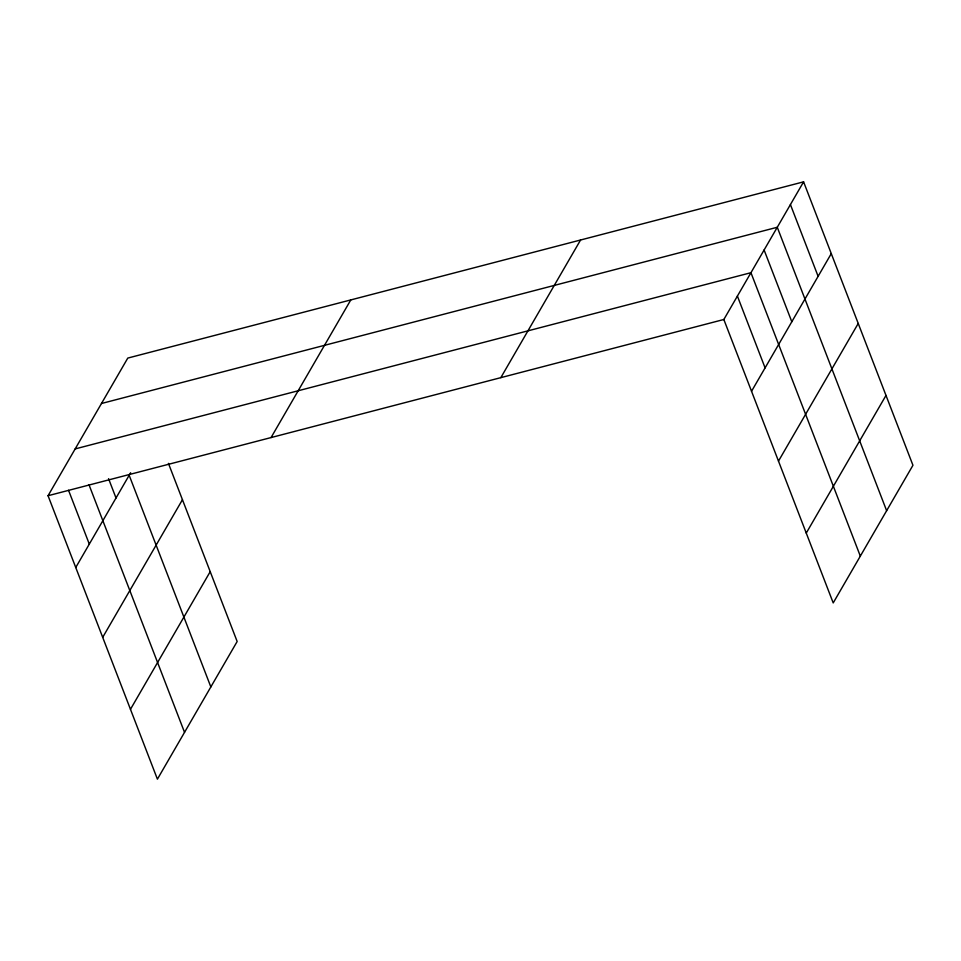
<?xml version="1.0" encoding="UTF-8"?>
<svg xmlns="http://www.w3.org/2000/svg" width="961" height="961" viewBox="0 0 961 961"><rect width="100%" height="100%" fill="white"/><g stroke="black" fill="none" stroke-linecap="round" stroke-linejoin="round"><path stroke-width="1.44" d="M168.427 463.37L237.163 641.504L157.412 779.155L48.05 495.72L127.789 358.081L803.588 181.845L912.95 465.28L833.211 602.919L723.837 319.496L803.588 181.845M75.751 567.495L130.636 472.752M102.695 637.347L182.446 499.696M271.062 437.567L350.801 299.916M130.468 709.314L210.207 571.663M500.825 377.649L580.576 239.998M751.538 391.271L831.277 253.62M778.482 461.112L858.233 323.461M806.255 533.079L885.994 395.427M101.482 403.5L777.269 227.264L886.631 510.699M75.162 448.919L750.949 272.696L860.323 556.131M48.05 495.72L723.837 319.496M790.422 204.561L818.123 276.336M764.103 249.98L791.804 321.755M737.399 296.096L765.088 367.871M129.17 475.275L210.843 686.935M108.557 478.662L116.017 497.99M89.013 484.812L184.536 732.354M68.531 490.266L89.301 544.094"/></g></svg>
